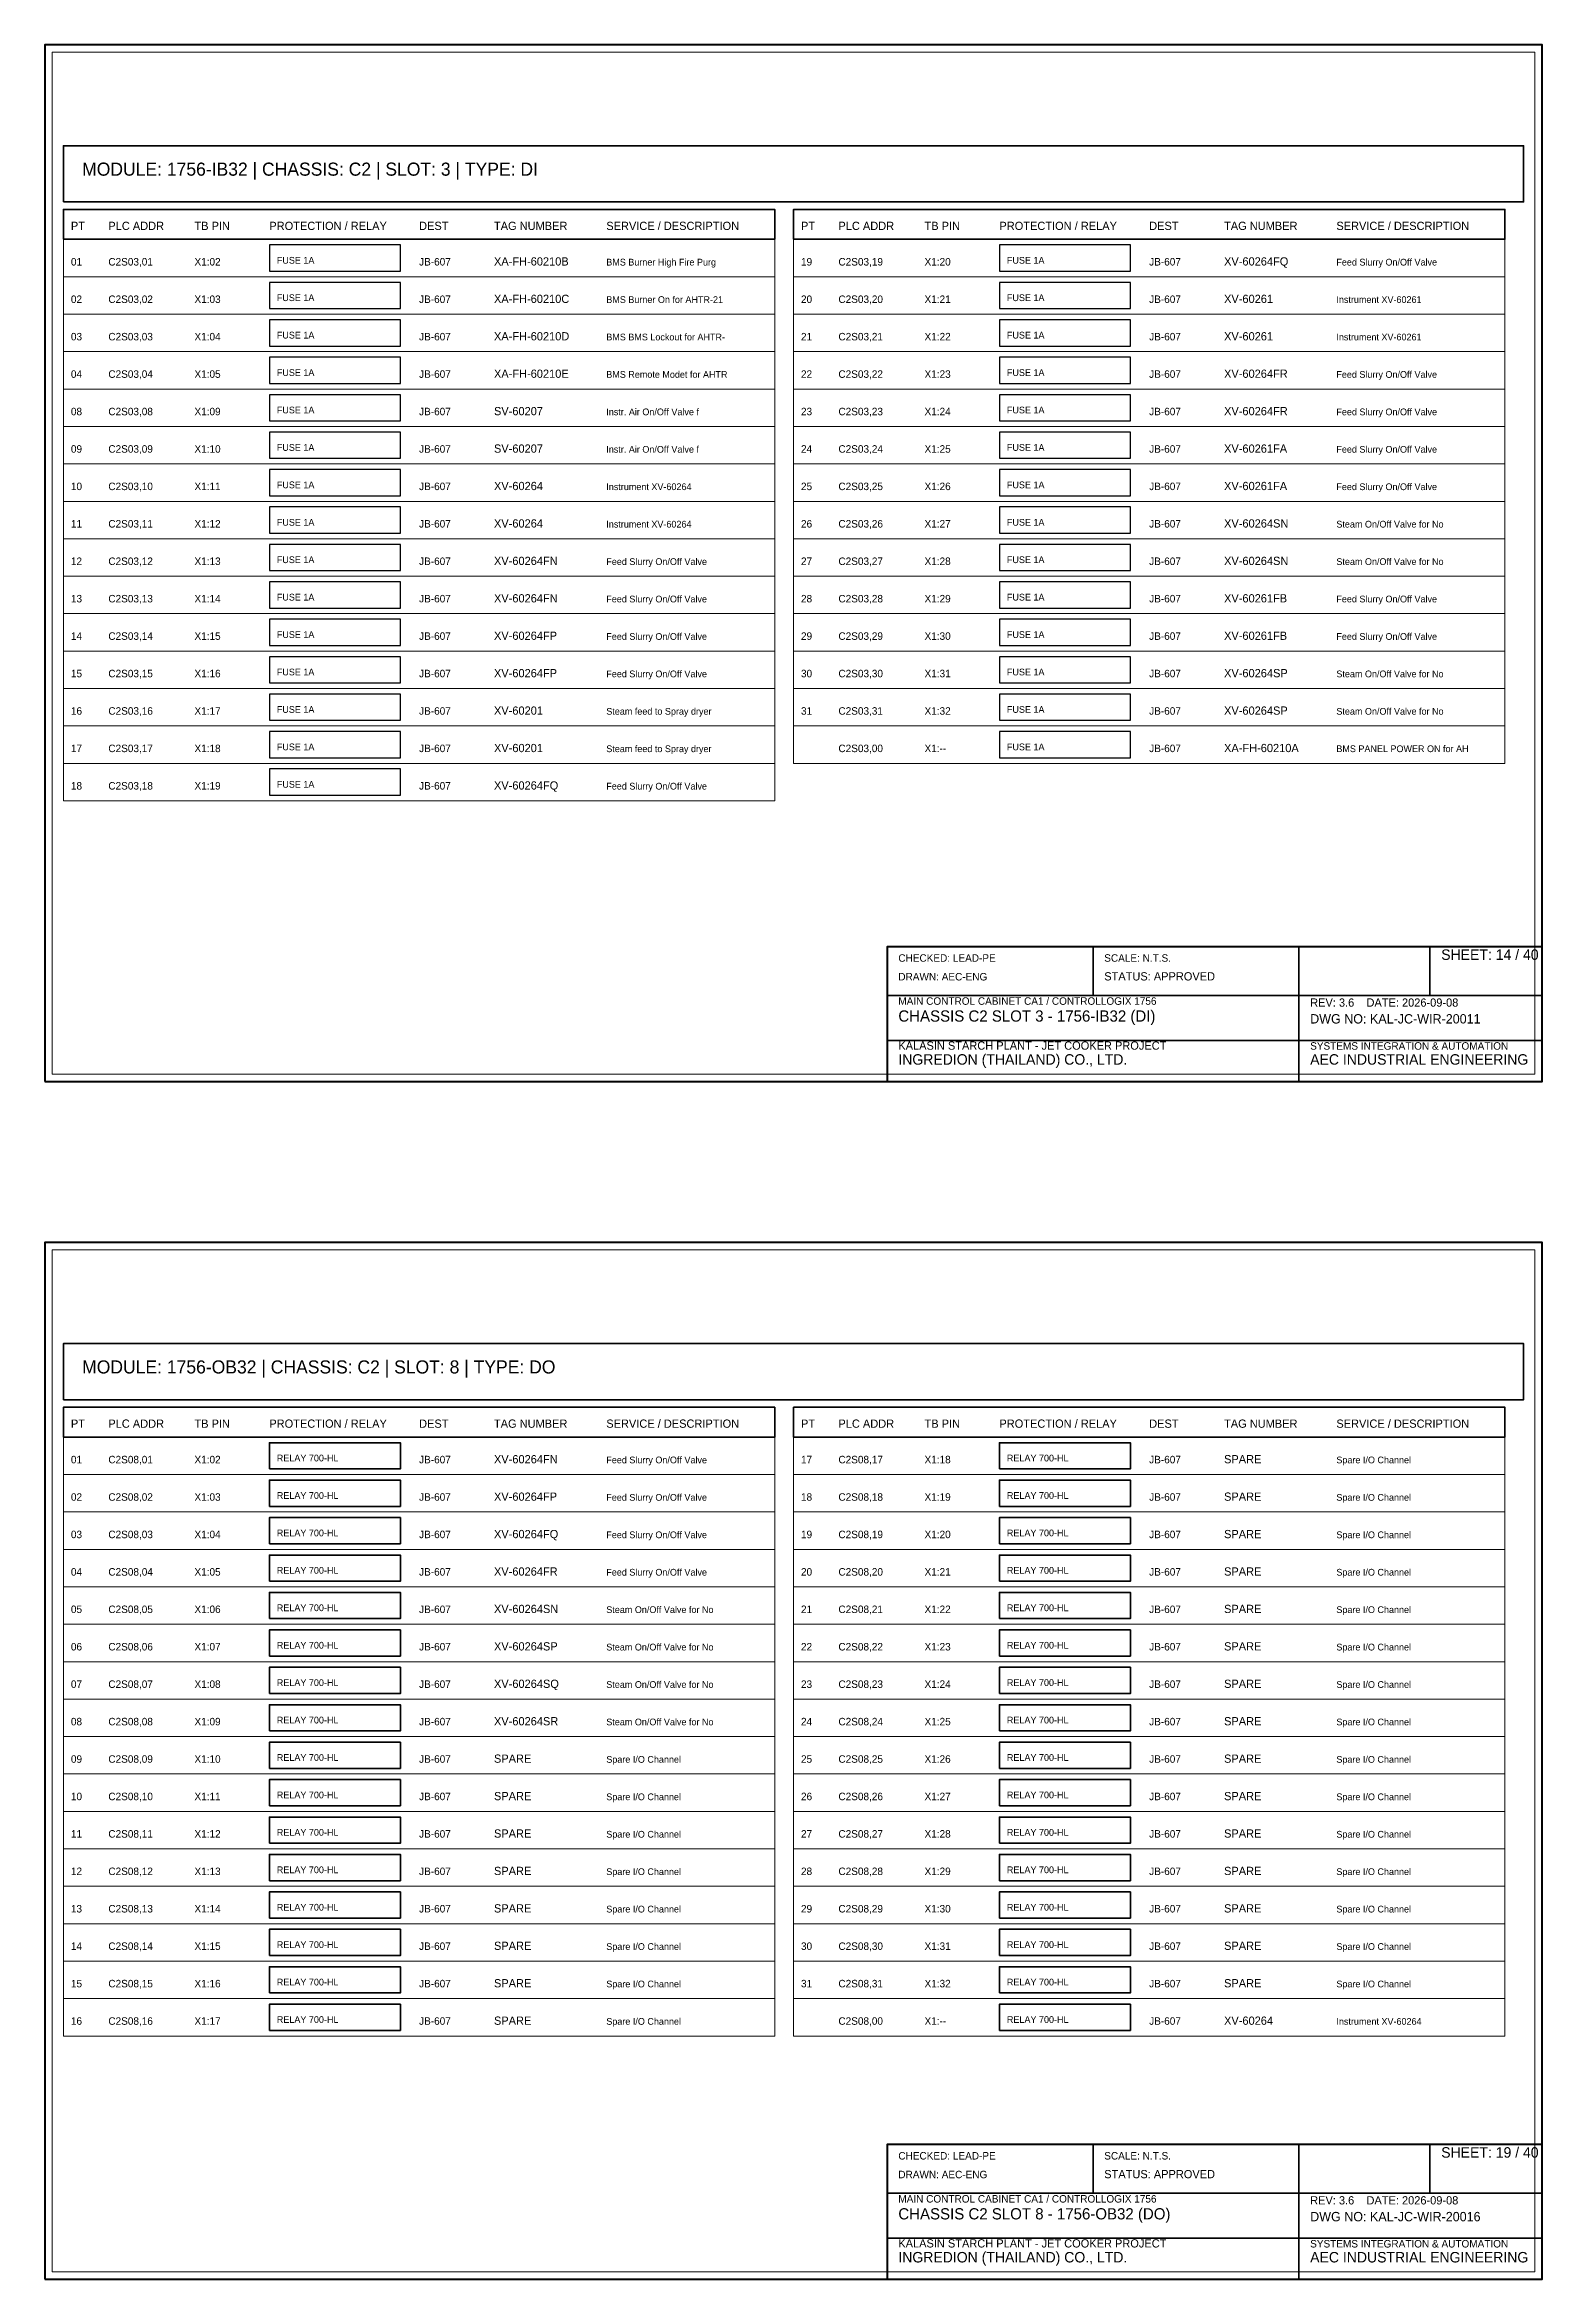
# Model space of a CAD drawing. Header units: millimetres. Extents: x 0 to 2200, y -2240 to 277.
# Drawn here: x 1350 to 1750, y -960 to -363 of the extents above; entities that cross this region are included whole.
import ezdxf

# ---------------------------------------------------------------- set-up
doc = ezdxf.new("R2010")
doc.units = ezdxf.units.MM
for name, color, linetype, lineweight in [('0_BORDER', 7, 'Continuous', 70), ('0_TITLE_BLOCK', 4, 'Continuous', 35), ('IE-CABLE', 6, 'Continuous', 25), ('IE-EQUIP', 2, 'Continuous', 35), ('IE-WIRE', 1, 'Continuous', 25), ('NOTATIONS', 8, 'Continuous', 18), ('RELAYS', 30, 'Continuous', 35), ('TER', 3, 'Continuous', 35), ('TEXTS', 7, 'Continuous', 25)]:
    doc.layers.add(name, color=color, linetype=linetype, lineweight=lineweight)

msp = doc.modelspace()

# ---------------------------------------------------------------- linework, layer by layer
at = {"layer": '0_BORDER'}
for points in [[(1350, -640), (1750, -640), (1750, -363), (1350, -363)], [(1575, -640), (1750, -640), (1750, -604), (1575, -604)], [(1350, -960), (1750, -960), (1750, -683), (1350, -683)], [(1575, -960), (1750, -960), (1750, -924), (1575, -924)]]:
    msp.add_lwpolyline(points, close=True, dxfattribs=at)
at = {"layer": '0_TITLE_BLOCK'}
for p, q in [((1630, -617), (1630, -604)), ((1685, -617), (1685, -604)), ((1720, -617), (1720, -604)), ((1575, -617), (1750, -617)), ((1685, -640), (1685, -617)), ((1575, -629), (1750, -629)), ((1630, -937), (1630, -924)), ((1685, -937), (1685, -924)), ((1720, -937), (1720, -924)), ((1575, -937), (1750, -937)), ((1685, -960), (1685, -937)), ((1575, -949), (1750, -949))]:
    msp.add_line(p, q, dxfattribs=at)
for points in [[(1355, -415), (1545, -415), (1545, -407), (1355, -407)], [(1550, -415), (1740, -415), (1740, -407), (1550, -407)], [(1355, -735), (1545, -735), (1545, -727), (1355, -727)], [(1550, -735), (1740, -735), (1740, -727), (1550, -727)]]:
    msp.add_lwpolyline(points, close=True, dxfattribs=at)
at = {"layer": 'IE-EQUIP'}
for points in [[(1355, -405), (1745, -405), (1745, -390), (1355, -390)], [(1355, -725), (1745, -725), (1745, -710), (1355, -710)]]:
    msp.add_lwpolyline(points, close=True, dxfattribs=at)
at = {"layer": 'IE-WIRE'}
for points in [[(1410, -423.5), (1445, -423.5), (1445, -416.5), (1410, -416.5)], [(1605, -423.5), (1640, -423.5), (1640, -416.5), (1605, -416.5)], [(1410, -433.5), (1445, -433.5), (1445, -426.5), (1410, -426.5)], [(1605, -433.5), (1640, -433.5), (1640, -426.5), (1605, -426.5)], [(1410, -443.5), (1445, -443.5), (1445, -436.5), (1410, -436.5)], [(1605, -443.5), (1640, -443.5), (1640, -436.5), (1605, -436.5)], [(1410, -453.5), (1445, -453.5), (1445, -446.5), (1410, -446.5)], [(1605, -453.5), (1640, -453.5), (1640, -446.5), (1605, -446.5)], [(1410, -463.5), (1445, -463.5), (1445, -456.5), (1410, -456.5)], [(1605, -463.5), (1640, -463.5), (1640, -456.5), (1605, -456.5)], [(1410, -473.5), (1445, -473.5), (1445, -466.5), (1410, -466.5)], [(1605, -473.5), (1640, -473.5), (1640, -466.5), (1605, -466.5)], [(1410, -483.5), (1445, -483.5), (1445, -476.5), (1410, -476.5)], [(1605, -483.5), (1640, -483.5), (1640, -476.5), (1605, -476.5)], [(1410, -493.5), (1445, -493.5), (1445, -486.5), (1410, -486.5)], [(1605, -493.5), (1640, -493.5), (1640, -486.5), (1605, -486.5)], [(1410, -503.5), (1445, -503.5), (1445, -496.5), (1410, -496.5)], [(1605, -503.5), (1640, -503.5), (1640, -496.5), (1605, -496.5)], [(1410, -513.5), (1445, -513.5), (1445, -506.5), (1410, -506.5)], [(1605, -513.5), (1640, -513.5), (1640, -506.5), (1605, -506.5)], [(1410, -523.5), (1445, -523.5), (1445, -516.5), (1410, -516.5)], [(1605, -523.5), (1640, -523.5), (1640, -516.5), (1605, -516.5)], [(1410, -533.5), (1445, -533.5), (1445, -526.5), (1410, -526.5)], [(1605, -533.5), (1640, -533.5), (1640, -526.5), (1605, -526.5)], [(1410, -543.5), (1445, -543.5), (1445, -536.5), (1410, -536.5)], [(1605, -543.5), (1640, -543.5), (1640, -536.5), (1605, -536.5)], [(1410, -553.5), (1445, -553.5), (1445, -546.5), (1410, -546.5)], [(1605, -553.5), (1640, -553.5), (1640, -546.5), (1605, -546.5)], [(1410, -563.5), (1445, -563.5), (1445, -556.5), (1410, -556.5)]]:
    msp.add_lwpolyline(points, close=True, dxfattribs=at)
at = {"layer": 'NOTATIONS'}
for points in [[(1352, -638), (1748, -638), (1748, -365), (1352, -365)], [(1355, -425), (1545, -425), (1545, -415), (1355, -415)], [(1550, -425), (1740, -425), (1740, -415), (1550, -415)], [(1355, -435), (1545, -435), (1545, -425), (1355, -425)], [(1550, -435), (1740, -435), (1740, -425), (1550, -425)], [(1355, -445), (1545, -445), (1545, -435), (1355, -435)], [(1550, -445), (1740, -445), (1740, -435), (1550, -435)], [(1355, -455), (1545, -455), (1545, -445), (1355, -445)], [(1550, -455), (1740, -455), (1740, -445), (1550, -445)], [(1355, -465), (1545, -465), (1545, -455), (1355, -455)], [(1550, -465), (1740, -465), (1740, -455), (1550, -455)], [(1355, -475), (1545, -475), (1545, -465), (1355, -465)], [(1550, -475), (1740, -475), (1740, -465), (1550, -465)], [(1355, -485), (1545, -485), (1545, -475), (1355, -475)], [(1550, -485), (1740, -485), (1740, -475), (1550, -475)], [(1355, -495), (1545, -495), (1545, -485), (1355, -485)], [(1550, -495), (1740, -495), (1740, -485), (1550, -485)], [(1355, -505), (1545, -505), (1545, -495), (1355, -495)], [(1550, -505), (1740, -505), (1740, -495), (1550, -495)], [(1355, -515), (1545, -515), (1545, -505), (1355, -505)], [(1550, -515), (1740, -515), (1740, -505), (1550, -505)], [(1355, -525), (1545, -525), (1545, -515), (1355, -515)], [(1550, -525), (1740, -525), (1740, -515), (1550, -515)], [(1355, -535), (1545, -535), (1545, -525), (1355, -525)], [(1550, -535), (1740, -535), (1740, -525), (1550, -525)], [(1355, -545), (1545, -545), (1545, -535), (1355, -535)], [(1550, -545), (1740, -545), (1740, -535), (1550, -535)], [(1355, -555), (1545, -555), (1545, -545), (1355, -545)], [(1550, -555), (1740, -555), (1740, -545), (1550, -545)], [(1355, -565), (1545, -565), (1545, -555), (1355, -555)], [(1352, -958), (1748, -958), (1748, -685), (1352, -685)], [(1355, -745), (1545, -745), (1545, -735), (1355, -735)], [(1550, -745), (1740, -745), (1740, -735), (1550, -735)], [(1355, -755), (1545, -755), (1545, -745), (1355, -745)], [(1550, -755), (1740, -755), (1740, -745), (1550, -745)], [(1355, -765), (1545, -765), (1545, -755), (1355, -755)], [(1550, -765), (1740, -765), (1740, -755), (1550, -755)], [(1355, -775), (1545, -775), (1545, -765), (1355, -765)], [(1550, -775), (1740, -775), (1740, -765), (1550, -765)], [(1355, -785), (1545, -785), (1545, -775), (1355, -775)], [(1550, -785), (1740, -785), (1740, -775), (1550, -775)], [(1355, -795), (1545, -795), (1545, -785), (1355, -785)], [(1550, -795), (1740, -795), (1740, -785), (1550, -785)], [(1355, -805), (1545, -805), (1545, -795), (1355, -795)], [(1550, -805), (1740, -805), (1740, -795), (1550, -795)], [(1355, -815), (1545, -815), (1545, -805), (1355, -805)], [(1550, -815), (1740, -815), (1740, -805), (1550, -805)], [(1355, -825), (1545, -825), (1545, -815), (1355, -815)], [(1550, -825), (1740, -825), (1740, -815), (1550, -815)], [(1355, -835), (1545, -835), (1545, -825), (1355, -825)], [(1550, -835), (1740, -835), (1740, -825), (1550, -825)], [(1355, -845), (1545, -845), (1545, -835), (1355, -835)], [(1550, -845), (1740, -845), (1740, -835), (1550, -835)], [(1355, -855), (1545, -855), (1545, -845), (1355, -845)], [(1550, -855), (1740, -855), (1740, -845), (1550, -845)], [(1355, -865), (1545, -865), (1545, -855), (1355, -855)], [(1550, -865), (1740, -865), (1740, -855), (1550, -855)], [(1355, -875), (1545, -875), (1545, -865), (1355, -865)], [(1550, -875), (1740, -875), (1740, -865), (1550, -865)], [(1355, -885), (1545, -885), (1545, -875), (1355, -875)], [(1550, -885), (1740, -885), (1740, -875), (1550, -875)], [(1355, -895), (1545, -895), (1545, -885), (1355, -885)], [(1550, -895), (1740, -895), (1740, -885), (1550, -885)]]:
    msp.add_lwpolyline(points, close=True, dxfattribs=at)
at = {"layer": 'RELAYS'}
for points in [[(1410, -743.5), (1445, -743.5), (1445, -736.5), (1410, -736.5)], [(1605, -743.5), (1640, -743.5), (1640, -736.5), (1605, -736.5)], [(1410, -753.5), (1445, -753.5), (1445, -746.5), (1410, -746.5)], [(1605, -753.5), (1640, -753.5), (1640, -746.5), (1605, -746.5)], [(1410, -763.5), (1445, -763.5), (1445, -756.5), (1410, -756.5)], [(1605, -763.5), (1640, -763.5), (1640, -756.5), (1605, -756.5)], [(1410, -773.5), (1445, -773.5), (1445, -766.5), (1410, -766.5)], [(1605, -773.5), (1640, -773.5), (1640, -766.5), (1605, -766.5)], [(1410, -783.5), (1445, -783.5), (1445, -776.5), (1410, -776.5)], [(1605, -783.5), (1640, -783.5), (1640, -776.5), (1605, -776.5)], [(1410, -793.5), (1445, -793.5), (1445, -786.5), (1410, -786.5)], [(1605, -793.5), (1640, -793.5), (1640, -786.5), (1605, -786.5)], [(1410, -803.5), (1445, -803.5), (1445, -796.5), (1410, -796.5)], [(1605, -803.5), (1640, -803.5), (1640, -796.5), (1605, -796.5)], [(1410, -813.5), (1445, -813.5), (1445, -806.5), (1410, -806.5)], [(1605, -813.5), (1640, -813.5), (1640, -806.5), (1605, -806.5)], [(1410, -823.5), (1445, -823.5), (1445, -816.5), (1410, -816.5)], [(1605, -823.5), (1640, -823.5), (1640, -816.5), (1605, -816.5)], [(1410, -833.5), (1445, -833.5), (1445, -826.5), (1410, -826.5)], [(1605, -833.5), (1640, -833.5), (1640, -826.5), (1605, -826.5)], [(1410, -843.5), (1445, -843.5), (1445, -836.5), (1410, -836.5)], [(1605, -843.5), (1640, -843.5), (1640, -836.5), (1605, -836.5)], [(1410, -853.5), (1445, -853.5), (1445, -846.5), (1410, -846.5)], [(1605, -853.5), (1640, -853.5), (1640, -846.5), (1605, -846.5)], [(1410, -863.5), (1445, -863.5), (1445, -856.5), (1410, -856.5)], [(1605, -863.5), (1640, -863.5), (1640, -856.5), (1605, -856.5)], [(1410, -873.5), (1445, -873.5), (1445, -866.5), (1410, -866.5)], [(1605, -873.5), (1640, -873.5), (1640, -866.5), (1605, -866.5)], [(1410, -883.5), (1445, -883.5), (1445, -876.5), (1410, -876.5)], [(1605, -883.5), (1640, -883.5), (1640, -876.5), (1605, -876.5)], [(1410, -893.5), (1445, -893.5), (1445, -886.5), (1410, -886.5)], [(1605, -893.5), (1640, -893.5), (1640, -886.5), (1605, -886.5)]]:
    msp.add_lwpolyline(points, close=True, dxfattribs=at)

# ---------------------------------------------------------------- texts
at = {"layer": '0_TITLE_BLOCK'}
for s, height, p in [('MODULE: 1756-IB32 | CHASSIS: C2 | SLOT: 3 | TYPE: DI', 3.5, (1360, -398)), ('PT', 2.2, (1357, -412.5)), ('PLC ADDR', 2.2, (1367, -412.5)), ('TB PIN', 2.2, (1390, -412.5)), ('PROTECTION / RELAY', 2.2, (1410, -412.5)), ('DEST', 2.2, (1450, -412.5)), ('TAG NUMBER', 2.2, (1470, -412.5)), ('SERVICE / DESCRIPTION', 2.2, (1500, -412.5)), ('PT', 2.2, (1552, -412.5)), ('PLC ADDR', 2.2, (1562, -412.5)), ('TB PIN', 2.2, (1585, -412.5)), ('PROTECTION / RELAY', 2.2, (1605, -412.5)), ('DEST', 2.2, (1645, -412.5)), ('TAG NUMBER', 2.2, (1665, -412.5)), ('SERVICE / DESCRIPTION', 2.2, (1695, -412.5)), ('SHEET: 14 / 40', 2.8, (1723, -607.5)), ('STATUS: APPROVED', 2.2, (1633, -613)), ('CHASSIS C2 SLOT 3 - 1756-IB32 (DI)', 3, (1578, -624)), ('INGREDION (THAILAND) CO., LTD.', 2.8, (1578, -635.5)), ('AEC INDUSTRIAL ENGINEERING', 2.8, (1688, -635.5)), ('MODULE: 1756-OB32 | CHASSIS: C2 | SLOT: 8 | TYPE: DO', 3.5, (1360, -718)), ('PT', 2.2, (1357, -732.5)), ('PLC ADDR', 2.2, (1367, -732.5)), ('TB PIN', 2.2, (1390, -732.5)), ('PROTECTION / RELAY', 2.2, (1410, -732.5)), ('DEST', 2.2, (1450, -732.5)), ('TAG NUMBER', 2.2, (1470, -732.5)), ('SERVICE / DESCRIPTION', 2.2, (1500, -732.5)), ('PT', 2.2, (1552, -732.5)), ('PLC ADDR', 2.2, (1562, -732.5)), ('TB PIN', 2.2, (1585, -732.5)), ('PROTECTION / RELAY', 2.2, (1605, -732.5)), ('DEST', 2.2, (1645, -732.5)), ('TAG NUMBER', 2.2, (1665, -732.5)), ('SERVICE / DESCRIPTION', 2.2, (1695, -732.5)), ('SHEET: 19 / 40', 2.8, (1723, -927.5)), ('STATUS: APPROVED', 2.2, (1633, -933)), ('CHASSIS C2 SLOT 8 - 1756-OB32 (DO)', 3, (1578, -944)), ('INGREDION (THAILAND) CO., LTD.', 2.8, (1578, -955.5)), ('AEC INDUSTRIAL ENGINEERING', 2.8, (1688, -955.5))]:
    msp.add_text(s, height=height, dxfattribs=at).set_placement(p)
at = {"layer": 'IE-CABLE'}
for p in [(1450, -422), (1645, -422), (1450, -432), (1645, -432), (1450, -442), (1645, -442), (1450, -452), (1645, -452), (1450, -462), (1645, -462), (1450, -472), (1645, -472), (1450, -482), (1645, -482), (1450, -492), (1645, -492), (1450, -502), (1645, -502), (1450, -512), (1645, -512), (1450, -522), (1645, -522), (1450, -532), (1645, -532), (1450, -542), (1645, -542), (1450, -552), (1645, -552), (1450, -562), (1450, -742), (1645, -742), (1450, -752), (1645, -752), (1450, -762), (1645, -762), (1450, -772), (1645, -772), (1450, -782), (1645, -782), (1450, -792), (1645, -792), (1450, -802), (1645, -802), (1450, -812), (1645, -812), (1450, -822), (1645, -822), (1450, -832), (1645, -832), (1450, -842), (1645, -842), (1450, -852), (1645, -852), (1450, -862), (1645, -862), (1450, -872), (1645, -872), (1450, -882), (1645, -882), (1450, -892), (1645, -892)]:
    msp.add_text('JB-607', height=2, dxfattribs=at).set_placement(p)
at = {"layer": 'IE-WIRE'}
for p in [(1412, -421.5), (1607, -421.5), (1412, -431.5), (1607, -431.5), (1412, -441.5), (1607, -441.5), (1412, -451.5), (1607, -451.5), (1412, -461.5), (1607, -461.5), (1412, -471.5), (1607, -471.5), (1412, -481.5), (1607, -481.5), (1412, -491.5), (1607, -491.5), (1412, -501.5), (1607, -501.5), (1412, -511.5), (1607, -511.5), (1412, -521.5), (1607, -521.5), (1412, -531.5), (1607, -531.5), (1412, -541.5), (1607, -541.5), (1412, -551.5), (1607, -551.5), (1412, -561.5)]:
    msp.add_text('FUSE 1A', height=1.8, dxfattribs=at).set_placement(p)
at = {"layer": 'RELAYS'}
for p in [(1412, -741.5), (1607, -741.5), (1412, -751.5), (1607, -751.5), (1412, -761.5), (1607, -761.5), (1412, -771.5), (1607, -771.5), (1412, -781.5), (1607, -781.5), (1412, -791.5), (1607, -791.5), (1412, -801.5), (1607, -801.5), (1412, -811.5), (1607, -811.5), (1412, -821.5), (1607, -821.5), (1412, -831.5), (1607, -831.5), (1412, -841.5), (1607, -841.5), (1412, -851.5), (1607, -851.5), (1412, -861.5), (1607, -861.5), (1412, -871.5), (1607, -871.5), (1412, -881.5), (1607, -881.5), (1412, -891.5), (1607, -891.5)]:
    msp.add_text('RELAY 700-HL', height=1.8, dxfattribs=at).set_placement(p)
at = {"layer": 'TER'}
for s, p in [('X1:02', (1390, -422)), ('X1:20', (1585, -422)), ('X1:03', (1390, -432)), ('X1:21', (1585, -432)), ('X1:04', (1390, -442)), ('X1:22', (1585, -442)), ('X1:05', (1390, -452)), ('X1:23', (1585, -452)), ('X1:09', (1390, -462)), ('X1:24', (1585, -462)), ('X1:10', (1390, -472)), ('X1:25', (1585, -472)), ('X1:11', (1390, -482)), ('X1:26', (1585, -482)), ('X1:12', (1390, -492)), ('X1:27', (1585, -492)), ('X1:13', (1390, -502)), ('X1:28', (1585, -502)), ('X1:14', (1390, -512)), ('X1:29', (1585, -512)), ('X1:15', (1390, -522)), ('X1:30', (1585, -522)), ('X1:16', (1390, -532)), ('X1:31', (1585, -532)), ('X1:17', (1390, -542)), ('X1:32', (1585, -542)), ('X1:18', (1390, -552)), ('X1:--', (1585, -552)), ('X1:19', (1390, -562)), ('X1:02', (1390, -742)), ('X1:18', (1585, -742)), ('X1:03', (1390, -752)), ('X1:19', (1585, -752)), ('X1:04', (1390, -762)), ('X1:20', (1585, -762)), ('X1:05', (1390, -772)), ('X1:21', (1585, -772)), ('X1:06', (1390, -782)), ('X1:22', (1585, -782)), ('X1:07', (1390, -792)), ('X1:23', (1585, -792)), ('X1:08', (1390, -802)), ('X1:24', (1585, -802)), ('X1:09', (1390, -812)), ('X1:25', (1585, -812)), ('X1:10', (1390, -822)), ('X1:26', (1585, -822)), ('X1:11', (1390, -832)), ('X1:27', (1585, -832)), ('X1:12', (1390, -842)), ('X1:28', (1585, -842)), ('X1:13', (1390, -852)), ('X1:29', (1585, -852)), ('X1:14', (1390, -862)), ('X1:30', (1585, -862)), ('X1:15', (1390, -872)), ('X1:31', (1585, -872)), ('X1:16', (1390, -882)), ('X1:32', (1585, -882)), ('X1:17', (1390, -892)), ('X1:--', (1585, -892))]:
    msp.add_text(s, height=2, dxfattribs=at).set_placement(p)
at = {"layer": 'TEXTS'}
for s, height, p in [('01', 2, (1357, -422)), ('C2S03,01', 2, (1367, -422)), ('XA-FH-60210B', 2.2, (1470, -422)), ('BMS Burner High Fire Purg', 1.8, (1500, -422)), ('19', 2, (1552, -422)), ('C2S03,19', 2, (1562, -422)), ('XV-60264FQ', 2.2, (1665, -422)), ('Feed Slurry On/Off Valve ', 1.8, (1695, -422)), ('XA-FH-60210C', 2.2, (1470, -432)), ('XV-60261', 2.2, (1665, -432)), ('02', 2, (1357, -432)), ('C2S03,02', 2, (1367, -432)), ('BMS Burner On for AHTR-21', 1.8, (1500, -432)), ('20', 2, (1552, -432)), ('C2S03,20', 2, (1562, -432)), ('Instrument XV-60261', 1.8, (1695, -432)), ('03', 2, (1357, -442)), ('C2S03,03', 2, (1367, -442)), ('XA-FH-60210D', 2.2, (1470, -442)), ('BMS BMS Lockout for AHTR-', 1.8, (1500, -442)), ('21', 2, (1552, -442)), ('C2S03,21', 2, (1562, -442)), ('XV-60261', 2.2, (1665, -442)), ('Instrument XV-60261', 1.8, (1695, -442)), ('04', 2, (1357, -452)), ('C2S03,04', 2, (1367, -452)), ('XA-FH-60210E', 2.2, (1470, -452)), ('BMS Remote Modet for AHTR', 1.8, (1500, -452)), ('22', 2, (1552, -452)), ('C2S03,22', 2, (1562, -452)), ('XV-60264FR', 2.2, (1665, -452)), ('Feed Slurry On/Off Valve ', 1.8, (1695, -452)), ('08', 2, (1357, -462)), ('C2S03,08', 2, (1367, -462)), ('SV-60207', 2.2, (1470, -462)), ('Instr. Air On/Off Valve f', 1.8, (1500, -462)), ('23', 2, (1552, -462)), ('C2S03,23', 2, (1562, -462)), ('XV-60264FR', 2.2, (1665, -462)), ('Feed Slurry On/Off Valve ', 1.8, (1695, -462)), ('09', 2, (1357, -472)), ('C2S03,09', 2, (1367, -472)), ('SV-60207', 2.2, (1470, -472)), ('Instr. Air On/Off Valve f', 1.8, (1500, -472)), ('24', 2, (1552, -472)), ('C2S03,24', 2, (1562, -472)), ('XV-60261FA', 2.2, (1665, -472)), ('Feed Slurry On/Off Valve ', 1.8, (1695, -472)), ('10', 2, (1357, -482)), ('C2S03,10', 2, (1367, -482)), ('XV-60264', 2.2, (1470, -482)), ('Instrument XV-60264', 1.8, (1500, -482)), ('25', 2, (1552, -482)), ('C2S03,25', 2, (1562, -482)), ('XV-60261FA', 2.2, (1665, -482)), ('Feed Slurry On/Off Valve ', 1.8, (1695, -482)), ('11', 2, (1357, -492)), ('C2S03,11', 2, (1367, -492)), ('XV-60264', 2.2, (1470, -492)), ('Instrument XV-60264', 1.8, (1500, -492)), ('26', 2, (1552, -492)), ('C2S03,26', 2, (1562, -492)), ('XV-60264SN', 2.2, (1665, -492)), ('Steam On/Off Valve for No', 1.8, (1695, -492)), ('12', 2, (1357, -502)), ('C2S03,12', 2, (1367, -502)), ('XV-60264FN', 2.2, (1470, -502)), ('Feed Slurry On/Off Valve ', 1.8, (1500, -502)), ('27', 2, (1552, -502)), ('C2S03,27', 2, (1562, -502)), ('XV-60264SN', 2.2, (1665, -502)), ('Steam On/Off Valve for No', 1.8, (1695, -502)), ('13', 2, (1357, -512)), ('C2S03,13', 2, (1367, -512)), ('XV-60264FN', 2.2, (1470, -512)), ('Feed Slurry On/Off Valve ', 1.8, (1500, -512)), ('28', 2, (1552, -512)), ('C2S03,28', 2, (1562, -512)), ('XV-60261FB', 2.2, (1665, -512)), ('Feed Slurry On/Off Valve ', 1.8, (1695, -512)), ('14', 2, (1357, -522)), ('C2S03,14', 2, (1367, -522)), ('XV-60264FP', 2.2, (1470, -522)), ('Feed Slurry On/Off Valve ', 1.8, (1500, -522)), ('29', 2, (1552, -522)), ('C2S03,29', 2, (1562, -522)), ('XV-60261FB', 2.2, (1665, -522)), ('Feed Slurry On/Off Valve ', 1.8, (1695, -522)), ('15', 2, (1357, -532)), ('C2S03,15', 2, (1367, -532)), ('XV-60264FP', 2.2, (1470, -532)), ('Feed Slurry On/Off Valve ', 1.8, (1500, -532)), ('30', 2, (1552, -532)), ('C2S03,30', 2, (1562, -532)), ('XV-60264SP', 2.2, (1665, -532)), ('Steam On/Off Valve for No', 1.8, (1695, -532)), ('16', 2, (1357, -542)), ('C2S03,16', 2, (1367, -542)), ('XV-60201', 2.2, (1470, -542)), ('Steam feed to Spray dryer', 1.8, (1500, -542)), ('31', 2, (1552, -542)), ('C2S03,31', 2, (1562, -542)), ('XV-60264SP', 2.2, (1665, -542)), ('Steam On/Off Valve for No', 1.8, (1695, -542)), ('17', 2, (1357, -552)), ('C2S03,17', 2, (1367, -552)), ('XV-60201', 2.2, (1470, -552)), ('Steam feed to Spray dryer', 1.8, (1500, -552)), ('C2S03,00', 2, (1562, -552)), ('XA-FH-60210A', 2.2, (1665, -552)), ('BMS PANEL POWER ON for AH', 1.8, (1695, -552)), ('18', 2, (1357, -562)), ('C2S03,18', 2, (1367, -562)), ('XV-60264FQ', 2.2, (1470, -562)), ('Feed Slurry On/Off Valve ', 1.8, (1500, -562)), ('CHECKED: LEAD-PE', 2, (1578, -608)), ('SCALE: N.T.S.', 2, (1633, -608)), ('DRAWN: AEC-ENG', 2, (1578, -613)), ('MAIN CONTROL CABINET CA1 / CONTROLLOGIX 1756', 2, (1578, -619.5)), ('REV: 3.6    DATE: 2026-09-08', 2.2, (1688, -620)), ('DWG NO: KAL-JC-WIR-20011', 2.5, (1688, -624.5)), ('KALASIN STARCH PLANT - JET COOKER PROJECT', 2.2, (1578, -631.5)), ('SYSTEMS INTEGRATION & AUTOMATION', 2, (1688, -631.5)), ('01', 2, (1357, -742)), ('C2S08,01', 2, (1367, -742)), ('XV-60264FN', 2.2, (1470, -742)), ('Feed Slurry On/Off Valve ', 1.8, (1500, -742)), ('17', 2, (1552, -742)), ('C2S08,17', 2, (1562, -742)), ('SPARE', 2.2, (1665, -742)), ('Spare I/O Channel', 1.8, (1695, -742)), ('02', 2, (1357, -752)), ('C2S08,02', 2, (1367, -752)), ('XV-60264FP', 2.2, (1470, -752)), ('Feed Slurry On/Off Valve ', 1.8, (1500, -752)), ('18', 2, (1552, -752)), ('C2S08,18', 2, (1562, -752)), ('SPARE', 2.2, (1665, -752)), ('Spare I/O Channel', 1.8, (1695, -752)), ('03', 2, (1357, -762)), ('C2S08,03', 2, (1367, -762)), ('XV-60264FQ', 2.2, (1470, -762)), ('Feed Slurry On/Off Valve ', 1.8, (1500, -762)), ('19', 2, (1552, -762)), ('C2S08,19', 2, (1562, -762)), ('SPARE', 2.2, (1665, -762)), ('Spare I/O Channel', 1.8, (1695, -762)), ('04', 2, (1357, -772)), ('C2S08,04', 2, (1367, -772)), ('XV-60264FR', 2.2, (1470, -772)), ('Feed Slurry On/Off Valve ', 1.8, (1500, -772)), ('20', 2, (1552, -772)), ('C2S08,20', 2, (1562, -772)), ('SPARE', 2.2, (1665, -772)), ('Spare I/O Channel', 1.8, (1695, -772)), ('05', 2, (1357, -782)), ('C2S08,05', 2, (1367, -782)), ('XV-60264SN', 2.2, (1470, -782)), ('Steam On/Off Valve for No', 1.8, (1500, -782)), ('21', 2, (1552, -782)), ('C2S08,21', 2, (1562, -782)), ('SPARE', 2.2, (1665, -782)), ('Spare I/O Channel', 1.8, (1695, -782)), ('06', 2, (1357, -792)), ('C2S08,06', 2, (1367, -792)), ('XV-60264SP', 2.2, (1470, -792)), ('Steam On/Off Valve for No', 1.8, (1500, -792)), ('22', 2, (1552, -792)), ('C2S08,22', 2, (1562, -792)), ('SPARE', 2.2, (1665, -792)), ('Spare I/O Channel', 1.8, (1695, -792)), ('07', 2, (1357, -802)), ('C2S08,07', 2, (1367, -802)), ('XV-60264SQ', 2.2, (1470, -802)), ('23', 2, (1552, -802)), ('C2S08,23', 2, (1562, -802)), ('SPARE', 2.2, (1665, -802)), ('Steam On/Off Valve for No', 1.8, (1500, -802)), ('Spare I/O Channel', 1.8, (1695, -802)), ('08', 2, (1357, -812)), ('C2S08,08', 2, (1367, -812)), ('XV-60264SR', 2.2, (1470, -812)), ('Steam On/Off Valve for No', 1.8, (1500, -812)), ('24', 2, (1552, -812)), ('C2S08,24', 2, (1562, -812)), ('SPARE', 2.2, (1665, -812)), ('Spare I/O Channel', 1.8, (1695, -812)), ('09', 2, (1357, -822)), ('C2S08,09', 2, (1367, -822)), ('SPARE', 2.2, (1470, -822)), ('Spare I/O Channel', 1.8, (1500, -822)), ('25', 2, (1552, -822)), ('C2S08,25', 2, (1562, -822)), ('SPARE', 2.2, (1665, -822)), ('Spare I/O Channel', 1.8, (1695, -822)), ('SPARE', 2.2, (1470, -832)), ('SPARE', 2.2, (1665, -832)), ('10', 2, (1357, -832)), ('C2S08,10', 2, (1367, -832)), ('Spare I/O Channel', 1.8, (1500, -832)), ('26', 2, (1552, -832)), ('C2S08,26', 2, (1562, -832)), ('Spare I/O Channel', 1.8, (1695, -832)), ('11', 2, (1357, -842)), ('C2S08,11', 2, (1367, -842)), ('SPARE', 2.2, (1470, -842)), ('Spare I/O Channel', 1.8, (1500, -842)), ('27', 2, (1552, -842)), ('C2S08,27', 2, (1562, -842)), ('SPARE', 2.2, (1665, -842)), ('Spare I/O Channel', 1.8, (1695, -842)), ('12', 2, (1357, -852)), ('C2S08,12', 2, (1367, -852)), ('SPARE', 2.2, (1470, -852)), ('Spare I/O Channel', 1.8, (1500, -852)), ('28', 2, (1552, -852)), ('C2S08,28', 2, (1562, -852)), ('SPARE', 2.2, (1665, -852)), ('Spare I/O Channel', 1.8, (1695, -852)), ('13', 2, (1357, -862)), ('C2S08,13', 2, (1367, -862)), ('SPARE', 2.2, (1470, -862)), ('Spare I/O Channel', 1.8, (1500, -862)), ('29', 2, (1552, -862)), ('C2S08,29', 2, (1562, -862)), ('SPARE', 2.2, (1665, -862)), ('Spare I/O Channel', 1.8, (1695, -862)), ('14', 2, (1357, -872)), ('C2S08,14', 2, (1367, -872)), ('SPARE', 2.2, (1470, -872)), ('Spare I/O Channel', 1.8, (1500, -872)), ('30', 2, (1552, -872)), ('C2S08,30', 2, (1562, -872)), ('SPARE', 2.2, (1665, -872)), ('Spare I/O Channel', 1.8, (1695, -872)), ('15', 2, (1357, -882)), ('C2S08,15', 2, (1367, -882)), ('SPARE', 2.2, (1470, -882)), ('Spare I/O Channel', 1.8, (1500, -882)), ('31', 2, (1552, -882)), ('C2S08,31', 2, (1562, -882)), ('SPARE', 2.2, (1665, -882)), ('Spare I/O Channel', 1.8, (1695, -882)), ('16', 2, (1357, -892)), ('C2S08,16', 2, (1367, -892)), ('SPARE', 2.2, (1470, -892)), ('Spare I/O Channel', 1.8, (1500, -892)), ('C2S08,00', 2, (1562, -892)), ('XV-60264', 2.2, (1665, -892)), ('Instrument XV-60264', 1.8, (1695, -892)), ('CHECKED: LEAD-PE', 2, (1578, -928)), ('DRAWN: AEC-ENG', 2, (1578, -933)), ('SCALE: N.T.S.', 2, (1633, -928)), ('MAIN CONTROL CABINET CA1 / CONTROLLOGIX 1756', 2, (1578, -939.5)), ('REV: 3.6    DATE: 2026-09-08', 2.2, (1688, -940)), ('DWG NO: KAL-JC-WIR-20016', 2.5, (1688, -944.5)), ('KALASIN STARCH PLANT - JET COOKER PROJECT', 2.2, (1578, -951.5)), ('SYSTEMS INTEGRATION & AUTOMATION', 2, (1688, -951.5))]:
    msp.add_text(s, height=height, dxfattribs=at).set_placement(p)

doc.saveas('drawing.dxf')
